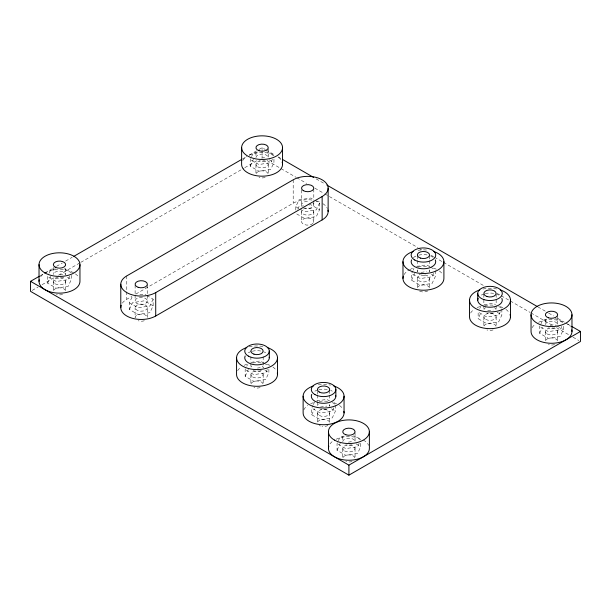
<?xml version="1.0" encoding="UTF-8"?>
<svg xmlns="http://www.w3.org/2000/svg" width="611" height="611" viewBox="0 0 611 611"><rect width="100%" height="100%" fill="white"/><g stroke="black" fill="none" stroke-linecap="round" stroke-linejoin="round"><path stroke-width="0.46" stroke-dasharray="3.06 2.29" d="M71.35 275.317L71.35 279.494L68.172 286.345L56.311 288.178L47.635 283.168L47.635 276.485L48.827 273.911M49.224 273.056L50.812 269.634L56.281 268.787M47.635 283.168L50.812 276.317M69.761 276.233L68.172 279.662L56.311 281.495L47.635 276.485M146.8 295.487L153.117 299.13L153.117 305.813L149.939 312.664L138.078 314.497L129.395 309.487L129.395 302.796L132.572 295.953M129.395 309.487L132.572 302.636L144.433 300.803L153.117 305.813M153.117 299.13L149.939 305.974L138.078 307.814L129.395 302.796M273.949 159.188L273.949 162.526L270.772 169.377L258.911 171.21L250.227 166.2L250.227 159.517L253.405 152.666L257.964 151.963M250.227 166.2L253.405 159.349M272.361 159.272L270.772 162.694L258.911 164.527L250.227 159.517M295.808 210.062L295.808 206.717L298.985 199.873L310.846 198.033L314.008 199.858M297.794 209.122L298.985 206.556L303.552 205.846M314.795 200.316L319.53 203.051L316.353 209.894L304.492 211.734L299.757 209M268.886 369.304L268.886 372.649L265.709 379.492L253.848 381.333L245.164 376.315L245.164 369.632L246.363 367.066M246.76 366.21L247.554 364.5M319.53 203.051L319.53 209.733L316.353 216.584L304.492 218.417L295.808 213.399M245.164 376.315L248.349 369.472M267.297 369.388L265.709 372.809L253.848 374.65L245.164 369.632M335.447 405.238L335.447 411.081L332.269 417.932L320.408 419.765L311.725 414.754L311.725 408.072L312.924 405.498M313.321 404.642L314.909 401.221M311.725 414.754L314.512 408.759M333.858 407.827L332.269 411.249L320.408 413.082L311.725 408.072M435.299 270.726L435.299 276.569L432.122 283.42L420.261 285.253L411.577 280.243L411.577 273.56L412.769 270.986M413.166 270.131L413.96 268.42M411.577 280.243L414.754 273.392M360.773 443.25L360.773 446.595L357.595 453.438L345.734 455.271L337.051 450.261L337.051 443.578L340.228 436.728L344.795 436.025M337.051 450.261L340.228 443.41M433.711 273.308L432.122 276.737L420.261 278.57L411.577 273.56M359.184 443.334L357.595 446.756L345.734 448.589L337.051 443.578M479.734 308.563L480.926 305.996M501.868 309.158L501.868 315.001L498.691 321.852L486.83 323.685L478.146 318.675L480.926 312.679M500.279 311.74L498.691 315.169L486.83 317.002L478.146 311.992L478.146 318.675M563.365 326.282L563.365 329.627L560.188 336.47L548.327 338.311L539.65 333.293L539.65 326.61L542.828 319.759L547.387 319.057M539.65 333.293L542.431 327.305M561.776 326.366L560.188 329.787L548.327 331.62L539.65 326.61M40.196 275.76L43.412 273.904M45.023 272.98L53.256 268.221M56.548 266.32L62.314 262.99M65.614 261.088L72.197 257.284M242.674 158.86L246.791 156.485M249.227 155.079L258.063 149.978M258.873 149.512L262.088 147.656L265.304 149.512M32.2 290.408L37.966 287.078M42.083 284.695L55.273 277.089M58.564 275.179L79.988 262.814M80.812 262.34L243.957 168.147M244.782 167.674L257.139 160.533M122.345 303.125A20.469 11.815 0 0 1 126.783 299.291L131.724 296.442M135.848 294.059L293.196 203.211A20.469 11.815 0 0 1 312.969 200.156M261.615 158.081L265.266 157.516M309.021 205.006L310.846 204.723L319.53 209.733M59.931 274.904L62.673 274.484M139.873 294.823L144.433 294.12L146.014 295.029M416.58 266.427L426.615 264.876L429.777 266.694M421.139 272.407L426.615 271.559M484.057 304.721L493.184 303.308L495.552 304.675M487.708 310.839L493.184 309.991M251.083 362.361L260.21 360.948L263.364 362.774M257.468 368.059L260.21 367.639M550.121 325.319L554.689 324.609L556.262 325.526M316.727 400.938L326.77 399.388L329.138 400.755M320.378 407.056L326.77 406.071M348.438 442.143L352.089 441.577M266.106 149.978L274.95 155.079M280.678 158.386L277.379 156.485A20.469 11.815 0 0 1 281.854 161.304M316.139 178.863L324.38 183.621M537.947 306.921L547.838 312.633M548.663 313.107L553.612 315.963M557.736 318.346L564.327 322.15M567.588 324.036L570.804 325.892M266.847 151.742L273.949 155.843M555.475 318.384L563.365 322.944M269.214 159.792L273.949 162.526M557.056 325.976L563.365 329.627M267.038 160.54L280.235 168.155M281.06 168.628L295.9 177.205M296.725 177.679L306.623 183.392M314.871 188.157L323.945 193.397M324.769 193.87L417.97 247.676M418.795 248.158L422.919 250.533M431.167 255.299L433.642 256.727M434.467 257.2L442.715 261.966M443.54 262.44L483.95 285.772M497.148 293.395L500.447 295.296M501.272 295.77L509.521 300.536M510.345 301.009L530.142 312.435M530.967 312.916L552.405 325.296M556.529 327.679L569.727 335.294M573.026 337.203L578.8 340.533M430.564 267.152L434.513 269.428M498.706 306.501L501.868 308.318M431.351 274.293L435.299 276.569M497.133 312.267L501.868 315.001M295.808 206.717L298.97 208.542M264.151 363.232L268.886 365.966M332.292 402.58L335.447 404.398M264.945 370.373L268.886 372.649M331.506 408.805L335.447 411.081M64.247 268.71L71.35 272.812M353.67 435.803L360.773 439.905M67.409 277.218L71.35 279.494M356.037 443.853L360.773 446.595M557.644 315.658L557.644 324.777A6.141 3.544 0 0 0 551.512 321.233A6.141 3.544 0 0 0 545.371 324.777L545.371 317.483M557.644 331.46L557.644 341.488A6.141 3.544 0 0 0 551.512 337.944A6.141 3.544 0 0 0 545.371 341.488L545.371 331.46M496.147 294.372L496.147 304.584M496.147 305.515L496.147 310.151A6.141 3.544 0 0 0 494.345 307.646M496.147 316.842L496.147 326.862A6.141 3.544 0 0 0 490.007 323.318A6.141 3.544 0 0 0 483.866 326.862L483.866 316.842M483.866 294.372L483.866 304.584M483.866 305.515L483.866 310.151A6.141 3.544 0 0 1 485.661 307.646M429.579 255.94L429.579 259.652M429.579 260.584L429.579 266.152M429.579 269.863L429.579 271.719A6.141 3.544 0 0 0 428.754 269.947M429.579 278.41L429.579 288.43A6.141 3.544 0 0 0 423.438 284.886A6.141 3.544 0 0 0 417.298 288.43L417.298 278.41M417.298 255.94L417.298 259.652M417.298 260.584L417.298 266.152M417.298 269.863L417.298 271.719A6.141 3.544 0 0 1 418.123 269.947M355.052 432.626L355.052 441.745A6.141 3.544 0 0 0 348.912 438.194A6.141 3.544 0 0 0 342.771 441.745L342.771 434.452M355.052 448.428L355.052 458.449A6.141 3.544 0 0 0 348.912 454.905A6.141 3.544 0 0 0 342.771 458.449L342.771 448.428M329.726 390.452L329.726 394.164M329.726 395.096L329.726 400.663M329.726 404.375L329.726 406.231A6.141 3.544 0 0 0 328.909 404.459M329.726 412.921L329.726 422.942A6.141 3.544 0 0 0 323.586 419.398A6.141 3.544 0 0 0 317.453 422.942L317.453 412.921M317.453 391.384L317.453 394.164M317.453 395.096L317.453 400.663M317.453 401.595L317.453 406.231A6.141 3.544 0 0 1 318.27 404.459M313.81 189.105L313.81 200.24M313.81 201.172L313.81 204.884M313.81 211.566L313.81 221.594M301.529 190.029L301.529 204.884M301.529 211.566L301.529 221.594M293.196 179.817L293.196 203.211M268.229 148.565L268.229 157.676A6.141 3.544 0 0 0 262.088 154.132A6.141 3.544 0 0 0 255.948 157.676L255.948 150.39M268.229 164.367L268.229 174.387A6.141 3.544 0 0 0 262.088 170.843A6.141 3.544 0 0 0 255.948 174.387L255.948 164.367M263.165 356.656L263.165 367.799A6.141 3.544 0 0 0 262.348 366.027M263.165 374.482L263.165 384.51A6.141 3.544 0 0 0 257.025 380.966A6.141 3.544 0 0 0 250.892 384.51L250.892 374.482M262.088 147.656L262.088 149.474M262.088 150.39L262.088 157.676M250.892 356.656L250.892 362.231M250.892 363.155L250.892 367.799A6.141 3.544 0 0 1 251.709 366.027M147.396 285.184L147.396 294.464M147.396 295.396L147.396 300.963A6.141 3.544 0 0 1 138.185 304.034A6.141 3.544 0 0 1 138.185 297.893A6.141 3.544 0 0 1 147.396 300.963M147.396 307.646A6.141 3.544 0 0 1 138.185 310.716A6.141 3.544 0 0 1 138.185 304.576A6.141 3.544 0 0 1 147.396 307.646L147.396 317.674A6.141 3.544 0 0 0 141.256 314.13A6.141 3.544 0 0 0 135.115 317.674L135.115 307.646M135.115 285.184L135.115 294.464M135.115 295.396L135.115 300.963M126.783 275.897L126.783 290.874M126.783 291.806L126.783 299.291M65.629 268.267L65.629 274.645A6.141 3.544 0 0 0 59.488 271.101A6.141 3.544 0 0 0 53.356 274.645M65.629 281.327L65.629 291.355A6.141 3.544 0 0 0 59.488 287.812A6.141 3.544 0 0 0 53.356 291.355L53.356 281.327M53.356 267.358L53.356 273.736M242.704 160.571A20.469 11.815 0 0 1 246.882 156.454M249.204 155.179A20.469 11.815 0 0 1 274.965 155.179M265.159 177.457A6.141 3.544 0 0 1 259.018 177.457M554.574 344.558A6.141 3.544 0 0 1 548.441 344.558M351.982 461.519A6.141 3.544 0 0 1 345.841 461.519M62.559 294.426A6.141 3.544 0 0 1 56.426 294.426M532.128 327.664A20.469 11.815 0 0 1 535.603 324.021M538.627 322.28A20.469 11.815 0 0 1 564.388 322.28M565.977 323.104A20.469 11.815 0 0 1 570.414 326.938M330.009 443.907A20.469 11.815 0 0 1 333.705 440.516M336.035 439.248A20.469 11.815 0 0 1 361.796 439.248M363.385 440.073A20.469 11.815 0 0 1 368.677 445.366M40.586 276.806A20.469 11.815 0 0 1 57.717 269.558M60.382 269.527A20.469 11.815 0 0 1 73.962 272.98M75.397 273.896A20.469 11.815 0 0 1 78.872 277.539M260.095 387.58A6.141 3.544 0 0 1 253.955 387.58M427.784 290.935A6.141 3.544 0 0 1 419.1 290.935M493.077 329.932A6.141 3.544 0 0 1 486.936 329.932M327.931 425.447A6.141 3.544 0 0 1 321.997 426.371M320.515 426.012A6.141 3.544 0 0 1 319.248 425.447M237.648 370.686A20.469 11.815 0 0 1 241.124 367.043M244.148 365.302A20.469 11.815 0 0 1 246.798 364.248M252.595 362.949A20.469 11.815 0 0 1 261.462 362.949M267.259 364.248A20.469 11.815 0 0 1 269.909 365.302M272.934 367.043A20.469 11.815 0 0 1 276.409 370.686M404.062 274.614A20.469 11.815 0 0 1 408.965 270.054M409.744 269.627A20.469 11.815 0 0 1 413.204 268.176M418.145 266.992A20.469 11.815 0 0 1 428.739 266.992M433.673 268.176A20.469 11.815 0 0 1 436.323 269.222M439.34 270.971A20.469 11.815 0 0 1 442.822 274.614M470.623 313.046A20.469 11.815 0 0 1 474.105 309.403M477.122 307.654A20.469 11.815 0 0 1 479.772 306.607M484.706 305.424A20.469 11.815 0 0 1 495.3 305.424M500.241 306.607A20.469 11.815 0 0 1 502.884 307.654M505.908 309.403A20.469 11.815 0 0 1 509.383 313.046M303.82 409.859A20.469 11.815 0 0 1 307.684 405.483M310.709 403.734A20.469 11.815 0 0 1 313.359 402.687M319.156 401.381A20.469 11.815 0 0 1 328.023 401.381M333.82 402.687A20.469 11.815 0 0 1 336.47 403.734M339.495 405.483A20.469 11.815 0 0 1 342.97 409.126M312.985 223.366A6.141 3.544 0 0 1 302.644 223.626A6.141 3.544 0 0 1 306.607 218.104A6.141 3.544 0 0 1 313.603 222.511M316.322 200.859A20.469 11.815 0 0 1 320.554 202.386M322.875 203.662A20.469 11.815 0 0 1 327.435 208.511M144.326 320.744A6.141 3.544 0 0 1 138.185 320.744M312.985 203.112A6.141 3.544 0 0 1 312.015 207.389A6.141 3.544 0 0 1 304.599 207.954M301.742 205.8A6.141 3.544 0 0 1 309.258 201.462M303.331 209.061A6.141 3.544 0 0 1 313.237 210.069A6.141 3.544 0 0 1 308.204 215.103A6.141 3.544 0 0 1 301.742 210.65M63.834 277.15A6.141 3.544 0 0 1 55.15 277.15M265.159 160.746A6.141 3.544 0 0 1 259.018 160.746M351.982 444.816A6.141 3.544 0 0 1 345.841 444.816M554.574 327.847A6.141 3.544 0 0 1 548.441 327.847M326.656 409.301A6.141 3.544 0 0 1 320.515 409.301M318.293 384.793A20.469 11.815 0 0 1 330.582 385.106M314.909 391.193A12.281 7.088 0 0 1 317.453 390.07M318.889 389.658A12.281 7.088 0 0 1 329.726 390.07M330.627 390.398A12.281 7.088 0 0 1 332.269 391.193M493.077 313.222A6.141 3.544 0 0 1 486.936 313.222M483.011 289.026A20.469 11.815 0 0 1 497.003 289.026M481.323 295.113A12.281 7.088 0 0 1 483.866 293.99M485.31 293.578A12.281 7.088 0 0 1 496.147 293.99M497.048 294.319A12.281 7.088 0 0 1 498.691 295.113M425.027 275.149A6.141 3.544 0 0 1 421.85 275.149M420.368 274.79A6.141 3.544 0 0 1 419.1 274.232M418.145 250.281A20.469 11.815 0 0 1 428.739 250.281M413.38 257.628A12.281 7.088 0 0 1 417.298 255.558M418.741 255.146A12.281 7.088 0 0 1 429.579 255.558M430.48 255.887A12.281 7.088 0 0 1 433.497 257.628M425.027 274.981A6.141 3.544 0 0 1 428.471 280.441A6.141 3.544 0 0 1 418.413 280.441A6.141 3.544 0 0 1 421.85 274.981M261.371 370.304A6.141 3.544 0 0 1 252.687 370.304M249.196 346.857A20.469 11.815 0 0 1 264.861 346.857M248.349 352.761A12.281 7.088 0 0 1 250.892 351.63M252.328 351.226A12.281 7.088 0 0 1 263.165 351.63M264.067 351.967A12.281 7.088 0 0 1 265.709 352.761M55.15 283.84A6.141 3.544 0 0 0 65.423 282.251A6.141 3.544 0 0 0 57.9 277.906A6.141 3.544 0 0 0 55.15 283.84M257.743 166.872A6.141 3.544 0 0 0 268.015 165.283A6.141 3.544 0 0 0 260.5 160.937A6.141 3.544 0 0 0 257.743 166.872M344.573 450.933A6.141 3.544 0 0 0 354.846 449.345A6.141 3.544 0 0 0 347.323 444.999A6.141 3.544 0 0 0 344.573 450.933M547.166 333.965A6.141 3.544 0 0 0 557.438 332.376A6.141 3.544 0 0 0 549.915 328.038A6.141 3.544 0 0 0 547.166 333.965M319.248 415.427A6.141 3.544 0 0 0 329.52 413.838A6.141 3.544 0 0 0 321.997 409.492A6.141 3.544 0 0 0 319.248 415.427M485.661 319.347A6.141 3.544 0 0 0 495.933 317.758A6.141 3.544 0 0 0 488.418 313.412A6.141 3.544 0 0 0 485.661 319.347M252.687 376.987A6.141 3.544 0 0 0 262.959 375.398A6.141 3.544 0 0 0 255.436 371.06A6.141 3.544 0 0 0 252.687 376.987"/><path stroke-width="0.92" d="M571.606 326.35L580.45 331.46L580.45 341.488L348.912 475.159L30.55 291.355L30.55 281.327L39.394 276.225M73.847 256.337L241.849 159.334M155.721 292.608L322.142 196.528A20.469 11.815 0 0 0 322.142 179.817A20.469 11.815 0 0 0 293.196 179.817L126.783 275.897A20.469 11.815 0 0 0 126.783 292.608A20.469 11.815 0 0 0 155.721 292.608L155.721 316.002A20.469 11.815 0 0 1 131.602 318.071A20.469 11.815 0 0 1 121.184 305.34M155.721 316.002L322.142 219.922A20.469 11.815 0 0 0 327.962 210.024M30.55 281.327L348.912 465.139L580.45 331.46M282.328 159.341L313.664 177.434M326.854 185.049L537.122 306.439M501.868 298.29L502.288 300.131A12.281 7.088 0 0 1 483.866 306.271L481.323 305.141A12.281 7.088 0 0 1 478.146 298.29M435.299 259.858L435.719 261.699A12.281 7.088 0 0 1 417.298 267.839L414.754 266.709A12.281 7.088 0 0 1 411.577 259.858M335.752 395.684L335.867 396.211A12.281 7.088 0 0 1 317.453 402.351L314.909 401.221A12.281 7.088 0 0 1 311.725 394.378M269.191 357.252L269.306 357.771A12.281 7.088 0 0 1 250.892 363.912L248.349 362.789A12.281 7.088 0 0 1 245.164 355.938M571.972 314.749A20.469 11.815 0 0 1 541.277 324.983A20.469 11.815 0 0 1 541.277 304.515A20.469 11.815 0 0 1 571.972 314.749L571.972 331.46M531.043 314.749L531.043 331.46A20.469 11.815 0 0 0 552.848 343.252A20.469 11.815 0 0 0 571.797 329.917M510.468 300.131L510.468 316.842M477.726 293.448L477.726 300.131M469.538 300.131L469.538 316.842A20.469 11.815 0 0 0 492.015 328.596A20.469 11.815 0 0 0 510.078 314.528M443.907 261.699L443.907 278.41A20.469 11.815 0 0 1 421.43 290.164A20.469 11.815 0 0 1 403.367 276.096M402.977 261.699L402.977 278.41M369.38 431.717L369.38 448.428A20.469 11.815 0 0 1 346.903 460.182A20.469 11.815 0 0 1 328.84 446.122M348.912 465.139L348.912 475.159M344.054 396.211L344.054 412.921M335.867 389.528L335.867 396.211M328.451 431.717L328.451 448.428M328.138 188.173L328.138 211.566M322.142 196.528L322.142 219.922M303.125 396.211L303.125 412.921A20.469 11.815 0 0 0 324.93 424.706A20.469 11.815 0 0 0 343.878 411.379M282.549 147.656A20.469 11.815 0 0 1 251.854 157.882A20.469 11.815 0 0 1 251.854 137.422A20.469 11.815 0 0 1 282.549 147.656L282.549 164.367M277.493 357.771L277.493 374.482M269.306 351.088L269.306 357.771M241.62 147.656L241.62 164.367A20.469 11.815 0 0 0 264.097 176.121A20.469 11.815 0 0 0 282.16 162.052M236.564 357.771L236.564 374.482A20.469 11.815 0 0 0 258.369 386.274A20.469 11.815 0 0 0 277.318 372.939M120.787 284.252L120.787 307.646M79.957 264.624L79.957 281.327A20.469 11.815 0 0 1 58.152 293.12A20.469 11.815 0 0 1 39.203 279.785M39.028 264.624L39.028 281.327M333.82 385.976A20.469 11.815 0 0 1 339.265 403.802A20.469 11.815 0 0 1 307.913 403.802A20.469 11.815 0 0 1 313.359 385.976M500.241 289.897A20.469 11.815 0 0 1 505.687 307.723A20.469 11.815 0 0 1 474.327 307.723A20.469 11.815 0 0 1 479.772 289.897M433.673 251.465A20.469 11.815 0 0 1 439.118 269.291A20.469 11.815 0 0 1 407.758 269.291A20.469 11.815 0 0 1 413.204 251.465M267.259 347.544A20.469 11.815 0 0 1 272.705 365.37A20.469 11.815 0 0 1 241.353 365.37A20.469 11.815 0 0 1 246.798 347.544M303.331 190.678A6.141 3.544 0 0 0 313.603 189.089A6.141 3.544 0 0 0 306.08 184.751A6.141 3.544 0 0 0 303.331 190.678M138.185 287.323A6.141 3.544 0 0 0 147.396 284.252A6.141 3.544 0 0 0 138.185 281.182A6.141 3.544 0 0 0 138.185 287.323M45.023 272.972A20.469 11.815 0 0 0 79.262 267.679A20.469 11.815 0 0 0 54.196 253.206A20.469 11.815 0 0 0 45.023 272.972M55.15 267.129A6.141 3.544 0 0 0 65.423 265.541A6.141 3.544 0 0 0 57.9 261.195A6.141 3.544 0 0 0 55.15 267.129M259.018 150.726A6.141 3.544 0 0 0 268.229 147.656A6.141 3.544 0 0 0 259.018 144.586A6.141 3.544 0 0 0 259.018 150.726M334.438 440.073A20.469 11.815 0 0 0 368.677 434.772A20.469 11.815 0 0 0 343.619 420.307A20.469 11.815 0 0 0 334.438 440.073M345.841 434.788A6.141 3.544 0 0 0 355.052 431.717A6.141 3.544 0 0 0 345.841 428.647A6.141 3.544 0 0 0 345.841 434.788M548.441 317.819A6.141 3.544 0 0 0 557.644 314.749A6.141 3.544 0 0 0 548.441 311.679A6.141 3.544 0 0 0 548.441 317.819M314.909 394.538A12.281 7.088 0 0 0 335.447 391.361A12.281 7.088 0 0 0 320.408 382.677A12.281 7.088 0 0 0 314.909 394.538M319.248 392.033A6.141 3.544 0 0 0 329.52 390.444A6.141 3.544 0 0 0 321.997 386.099A6.141 3.544 0 0 0 319.248 392.033M483.866 299.581A12.281 7.088 0 0 0 502.288 293.448A12.281 7.088 0 0 0 483.866 287.307A12.281 7.088 0 0 0 483.866 299.581M486.936 296.511A6.141 3.544 0 0 0 496.147 293.448A6.141 3.544 0 0 0 486.936 290.378A6.141 3.544 0 0 0 486.936 296.511M414.754 260.026A12.281 7.088 0 0 0 435.299 256.849A12.281 7.088 0 0 0 420.261 248.165A12.281 7.088 0 0 0 414.754 260.026M420.368 258.079A6.141 3.544 0 0 0 429.579 255.016A6.141 3.544 0 0 0 420.368 251.946A6.141 3.544 0 0 0 420.368 258.079M248.349 356.098A12.281 7.088 0 0 0 268.886 352.921A12.281 7.088 0 0 0 253.848 344.245A12.281 7.088 0 0 0 248.349 356.098M253.955 354.159A6.141 3.544 0 0 0 263.165 351.088A6.141 3.544 0 0 0 253.955 348.018A6.141 3.544 0 0 0 253.955 354.159"/></g></svg>
